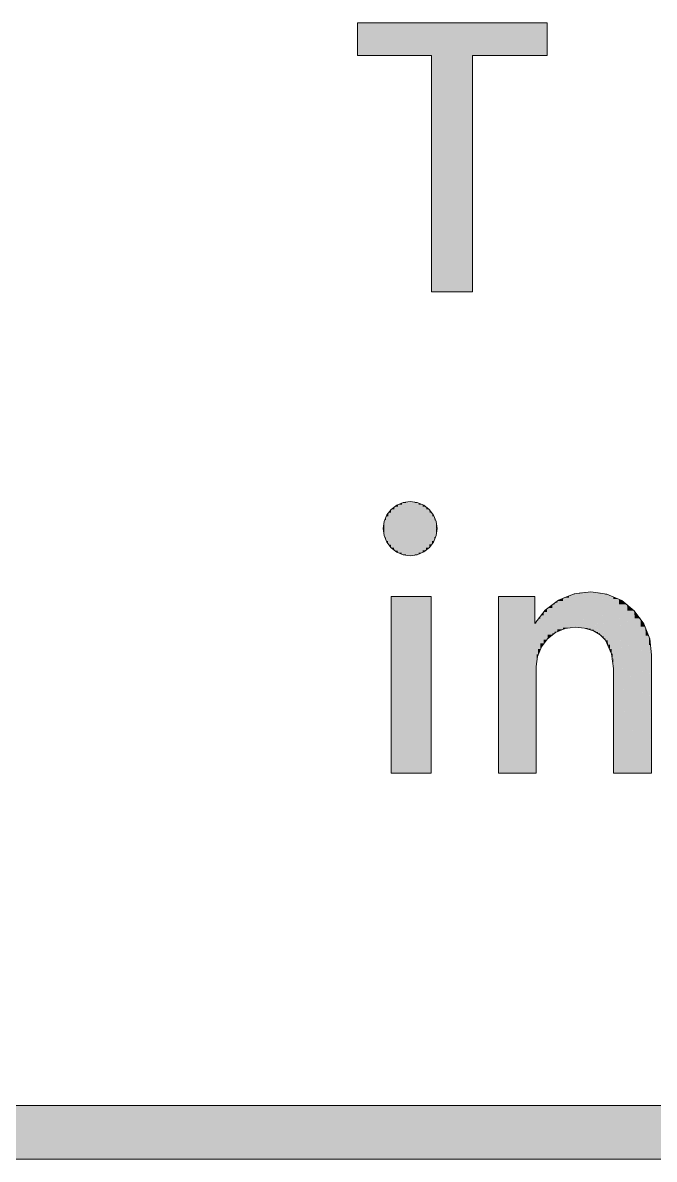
# Model space of a CAD drawing. Extents: x 885 to 2021, y 330 to 1122.
# Drawn here: x 1886.19 to 1890.88, y 633.77 to 642.22 of the extents above; entities that cross this region are included whole.
import ezdxf

# ---------------------------------------------------------------- set-up
doc = ezdxf.new("R2010")
doc.units = 0
doc.layers.get('0').update_dxf_attribs({"lineweight": 25})
doc.layers.add('P11_Plankopf_Ausführung_AF_4_800 Plankopf', color=7, linetype='Continuous', lineweight=25)

# ---------------------------------------------------------------- blocks, each defined once
blk = doc.blocks.new('Referenz-A0T8DITAAL', base_point=(1729.7843, 502.0648))
at = {"layer": 'P11_Plankopf_Ausführung_AF_4_800 Plankopf', "color": 0, "linetype": 'Continuous', "lineweight": 13, "ltscale": 16.9}
for p, q in [((1890.0881, 642.2163), (1888.6815, 642.2163)), ((1888.6815, 642.2163), (1888.6815, 641.9734)), ((1890.0881, 641.9734), (1890.0881, 642.2163)), ((1888.6815, 641.9734), (1889.2313, 641.9734)), ((1889.2313, 641.9734), (1889.2313, 640.2163)), ((1889.5355, 640.2163), (1889.5355, 641.9734)), ((1889.5355, 641.9734), (1890.0881, 641.9734)), ((1889.2313, 640.2163), (1889.5355, 640.2163)), ((1889.0205, 638.6506), (1888.972, 638.6309)), ((1889.0725, 638.6571), (1889.0205, 638.6506)), ((1889.1241, 638.6503), (1889.0725, 638.6571)), ((1889.1722, 638.6304), (1889.1241, 638.6503)), ((1888.9303, 638.5992), (1888.8981, 638.5579)), ((1888.972, 638.6309), (1888.9303, 638.5992)), ((1889.2136, 638.5988), (1889.1722, 638.6304)), ((1889.2453, 638.5575), (1889.2136, 638.5988)), ((1888.8777, 638.5097), (1888.8706, 638.4578)), ((1888.8981, 638.5579), (1888.8777, 638.5097)), ((1889.2653, 638.5094), (1889.2453, 638.5575)), ((1889.2721, 638.4578), (1889.2653, 638.5094)), ((1888.8706, 638.4578), (1888.8774, 638.4055)), ((1888.8774, 638.4055), (1888.8975, 638.3567)), ((1889.2459, 638.3571), (1889.2656, 638.4057)), ((1889.2656, 638.4057), (1889.2721, 638.4578)), ((1888.8975, 638.3567), (1888.9296, 638.3148)), ((1888.9296, 638.3148), (1888.9714, 638.2826)), ((1889.1728, 638.283), (1889.2142, 638.3153)), ((1889.2142, 638.3153), (1889.2459, 638.3571)), ((1888.9714, 638.2826), (1889.0202, 638.2624)), ((1889.0202, 638.2624), (1889.0725, 638.2554)), ((1889.0725, 638.2554), (1889.1245, 638.2626)), ((1889.1245, 638.2626), (1889.1728, 638.283)), ((1890.2903, 637.9726), (1890.1743, 637.9259)), ((1890.4145, 637.9873), (1890.2903, 637.9726)), ((1890.533, 637.9694), (1890.4145, 637.9873)), ((1890.6428, 637.9213), (1890.533, 637.9694)), ((1889.2285, 637.9512), (1888.9294, 637.9512)), ((1888.9294, 637.9512), (1888.9294, 636.6393)), ((1889.2285, 636.6393), (1889.2285, 637.9512)), ((1889.9977, 637.9512), (1889.7265, 637.9512)), ((1889.7265, 637.9512), (1889.7265, 636.6394)), ((1889.9977, 637.7519), (1889.9977, 637.9512)), ((1890.1743, 637.9259), (1890.0744, 637.8507)), ((1890.7365, 637.8465), (1890.6428, 637.9213)), ((1890.0744, 637.8507), (1889.9977, 637.7519)), ((1890.8076, 637.75), (1890.7365, 637.8465)), ((1890.2217, 637.7134), (1890.1518, 637.6841)), ((1890.2967, 637.7237), (1890.2217, 637.7134)), ((1890.3668, 637.7177), (1890.2967, 637.7237)), ((1890.4339, 637.6969), (1890.3668, 637.7177)), ((1890.8513, 637.6384), (1890.8076, 637.75)), ((1890.092, 637.6377), (1890.0462, 637.5773)), ((1890.1518, 637.6841), (1890.092, 637.6377)), ((1890.4819, 637.6673), (1890.4339, 637.6969)), ((1890.5213, 637.6268), (1890.4819, 637.6673)), ((1890.8646, 637.5193), (1890.8513, 637.6384)), ((1890.0462, 637.5773), (1890.0175, 637.5072)), ((1890.5681, 637.5266), (1890.5213, 637.6268)), ((1890.0175, 637.5072), (1890.008, 637.4321)), ((1890.5808, 637.4167), (1890.5681, 637.5266)), ((1890.8646, 636.6394), (1890.8646, 637.5193)), ((1890.008, 636.6394), (1890.008, 637.4321)), ((1890.5808, 637.4167), (1890.5808, 636.6394)), ((1888.9294, 636.6393), (1889.2285, 636.6393)), ((1889.7265, 636.6394), (1890.008, 636.6394)), ((1890.5808, 636.6394), (1890.8646, 636.6394)), ((1928.1334, 634.1697), (1730.1334, 634.1697)), ((1730.1334, 633.7697), (1928.1334, 633.7697))]:
    blk.add_line(p, q, dxfattribs=at)
at = {"layer": 'P11_Plankopf_Ausführung_AF_4_800 Plankopf', "color": 0, "linetype": 'Continuous', "lineweight": 0, "ltscale": 0.0169}
for points in [[(1888.6815, 641.9734), (1889.2313, 641.9734), (1888.6815, 642.2163)], [(1889.2313, 641.9734), (1889.2313, 642.2163), (1888.6815, 642.2163)], [(1889.2683, 641.9734), (1889.2313, 641.9734), (1889.2313, 642.2163)], [(1889.5355, 641.9734), (1889.5355, 642.2163), (1889.2313, 642.2163)], [(1889.5355, 641.9734), (1889.2683, 641.9734), (1889.2313, 642.2163)], [(1889.5355, 641.9734), (1890.0881, 641.9734), (1889.5355, 642.2163)], [(1890.0881, 641.9734), (1890.0881, 642.2163), (1889.5355, 642.2163)], [(1889.5355, 640.2163), (1889.2683, 641.9734), (1889.2313, 641.9734)], [(1889.2313, 640.2163), (1889.5355, 640.2163), (1889.2313, 641.9734)], [(1889.5355, 640.2163), (1889.5355, 641.9734), (1889.2683, 641.9734)], [(1889.01, 638.6358), (1888.9813, 638.6358), (1889.01, 638.6475)], [(1889.0104, 638.6475), (1889.01, 638.6475), (1889.0104, 638.6477)], [(1889.0104, 638.2654), (1889.01, 638.2654), (1889.01, 638.6475)], [(1889.0104, 638.2653), (1889.0104, 638.6475), (1889.01, 638.6475)], [(1889.0409, 638.6477), (1889.0104, 638.6477), (1889.0409, 638.6548)], [(1889.0403, 638.2653), (1889.0104, 638.2653), (1889.0104, 638.6477)], [(1889.0409, 638.258), (1889.0409, 638.6477), (1889.0104, 638.6477)], [(1889.0411, 638.258), (1889.0409, 638.258), (1889.0409, 638.6548)], [(1889.0411, 638.2579), (1889.0411, 638.6548), (1889.0409, 638.6548)], [(1889.0411, 638.6548), (1889.0409, 638.6548), (1889.0411, 638.6548)], [(1889.0725, 638.6548), (1889.0411, 638.6548), (1889.0725, 638.6571)], [(1889.0723, 638.2579), (1889.0411, 638.2579), (1889.0411, 638.6548)], [(1889.0725, 638.2554), (1889.0725, 638.6548), (1889.0411, 638.6548)], [(1889.1037, 638.2581), (1889.0725, 638.2581), (1889.0725, 638.6571)], [(1889.1037, 638.6546), (1889.0727, 638.6546), (1889.0725, 638.6571)], [(1889.1037, 638.2581), (1889.1037, 638.6546), (1889.0727, 638.6546)], [(1889.1039, 638.2581), (1889.1037, 638.2581), (1889.1037, 638.6546)], [(1889.1039, 638.2581), (1889.1039, 638.6546), (1889.1037, 638.6546)], [(1889.1039, 638.6546), (1889.1037, 638.6546), (1889.1037, 638.6546)], [(1889.1341, 638.2656), (1889.1039, 638.2656), (1889.1039, 638.6546)], [(1889.1341, 638.6474), (1889.1045, 638.6474), (1889.1039, 638.6546)], [(1889.1341, 638.2656), (1889.1341, 638.6474), (1889.1045, 638.6474)], [(1889.1345, 638.2657), (1889.1341, 638.2657), (1889.1341, 638.6474)], [(1889.1345, 638.6472), (1889.1341, 638.6472), (1889.1341, 638.6474)], [(1889.1345, 638.2657), (1889.1345, 638.6472), (1889.1341, 638.6472)], [(1889.1631, 638.2777), (1889.1345, 638.2777), (1889.1345, 638.6472)], [(1889.1631, 638.6354), (1889.1354, 638.6354), (1889.1345, 638.6472)], [(1888.909, 638.5487), (1888.893, 638.5487), (1888.909, 638.5745)], [(1888.9097, 638.5745), (1888.909, 638.5745), (1888.9097, 638.5754)], [(1888.9096, 638.3389), (1888.909, 638.3389), (1888.909, 638.5745)], [(1888.9097, 638.3382), (1888.9097, 638.5745), (1888.909, 638.5745)], [(1888.9296, 638.5754), (1888.9097, 638.5754), (1888.9296, 638.5985)], [(1888.9278, 638.3382), (1888.9097, 638.3382), (1888.9097, 638.5754)], [(1888.9296, 638.3148), (1888.9296, 638.5754), (1888.9097, 638.5754)], [(1888.9303, 638.5985), (1888.9296, 638.5985), (1888.9303, 638.5992)], [(1888.9303, 638.3148), (1888.9296, 638.3148), (1888.9296, 638.5985)], [(1888.9303, 638.3142), (1888.9303, 638.5985), (1888.9296, 638.5985)], [(1888.9537, 638.5992), (1888.9303, 638.5992), (1888.9537, 638.619)], [(1888.9522, 638.3142), (1888.9303, 638.3142), (1888.9303, 638.5992)], [(1888.9537, 638.2942), (1888.9537, 638.5992), (1888.9303, 638.5992)], [(1888.9543, 638.619), (1888.9537, 638.619), (1888.9543, 638.6195)], [(1888.9543, 638.2942), (1888.9537, 638.2942), (1888.9537, 638.619)], [(1888.9543, 638.2938), (1888.9543, 638.619), (1888.9537, 638.619)], [(1888.9807, 638.6195), (1888.9543, 638.6195), (1888.9807, 638.6355)], [(1888.9795, 638.2938), (1888.9543, 638.2938), (1888.9543, 638.6195)], [(1888.9807, 638.2776), (1888.9807, 638.6195), (1888.9543, 638.6195)], [(1888.9813, 638.6355), (1888.9807, 638.6355), (1888.9813, 638.6358)], [(1888.9813, 638.2776), (1888.9807, 638.2776), (1888.9807, 638.6355)], [(1888.9813, 638.2773), (1888.9813, 638.6355), (1888.9807, 638.6355)], [(1889.0091, 638.2773), (1888.9813, 638.2773), (1888.9813, 638.6358)], [(1889.01, 638.2654), (1889.01, 638.6358), (1888.9813, 638.6358)], [(1889.1631, 638.2777), (1889.1631, 638.6354), (1889.1354, 638.6354)], [(1889.1636, 638.278), (1889.1631, 638.278), (1889.1631, 638.6354)], [(1889.1636, 638.6351), (1889.1631, 638.6351), (1889.1631, 638.6354)], [(1889.1636, 638.278), (1889.1636, 638.6351), (1889.1631, 638.6351)], [(1889.1898, 638.2942), (1889.1636, 638.2942), (1889.1636, 638.6351)], [(1889.1898, 638.6191), (1889.1648, 638.6191), (1889.1636, 638.6351)], [(1889.1898, 638.2942), (1889.1898, 638.6191), (1889.1648, 638.6191)], [(1889.1904, 638.2946), (1889.1898, 638.2946), (1889.1898, 638.6191)], [(1889.1904, 638.6186), (1889.1898, 638.6186), (1889.1898, 638.6191)], [(1889.1904, 638.2946), (1889.1904, 638.6186), (1889.1898, 638.6186)], [(1889.2136, 638.3147), (1889.1904, 638.3147), (1889.1904, 638.6186)], [(1889.2136, 638.5988), (1889.1919, 638.5988), (1889.1904, 638.6186)], [(1889.2136, 638.3147), (1889.2136, 638.5988), (1889.1919, 638.5988)], [(1889.2142, 638.3153), (1889.2136, 638.3153), (1889.2136, 638.5988)], [(1889.2142, 638.598), (1889.2136, 638.598), (1889.2136, 638.5988)], [(1889.2142, 638.3153), (1889.2142, 638.598), (1889.2136, 638.598)], [(1889.2339, 638.3387), (1889.2142, 638.3387), (1889.2142, 638.598)], [(1889.2339, 638.575), (1889.216, 638.575), (1889.2142, 638.598)], [(1889.2339, 638.3387), (1889.2339, 638.575), (1889.216, 638.575)], [(1889.2345, 638.3394), (1889.2339, 638.3394), (1889.2339, 638.575)], [(1889.2345, 638.574), (1889.2339, 638.574), (1889.2339, 638.575)], [(1889.2345, 638.3394), (1889.2345, 638.574), (1889.2339, 638.574)], [(1889.2503, 638.3655), (1889.2345, 638.3655), (1889.2345, 638.574)], [(1889.2503, 638.5483), (1889.2365, 638.5483), (1889.2345, 638.574)], [(1888.873, 638.4578), (1888.8706, 638.4578), (1888.873, 638.4866)], [(1888.8732, 638.4866), (1888.873, 638.4866), (1888.8732, 638.4892)], [(1888.8732, 638.4262), (1888.873, 638.4262), (1888.873, 638.4866)], [(1888.8732, 638.4252), (1888.8732, 638.4866), (1888.873, 638.4866)], [(1888.8804, 638.4892), (1888.8732, 638.4892), (1888.8804, 638.5181)], [(1888.8781, 638.4252), (1888.8732, 638.4252), (1888.8732, 638.4892)], [(1888.8804, 638.3953), (1888.8804, 638.4892), (1888.8732, 638.4892)], [(1888.8808, 638.5181), (1888.8804, 638.5181), (1888.8808, 638.5197)], [(1888.8808, 638.3953), (1888.8804, 638.3953), (1888.8804, 638.5181)], [(1888.8808, 638.3943), (1888.8808, 638.5181), (1888.8804, 638.5181)], [(1888.8925, 638.5197), (1888.8808, 638.5197), (1888.8925, 638.5475)], [(1888.8903, 638.3943), (1888.8808, 638.3943), (1888.8808, 638.5197)], [(1888.8925, 638.366), (1888.8925, 638.5197), (1888.8808, 638.5197)], [(1888.893, 638.5475), (1888.8925, 638.5475), (1888.893, 638.5487)], [(1888.893, 638.366), (1888.8925, 638.366), (1888.8925, 638.5475)], [(1888.893, 638.3651), (1888.893, 638.5475), (1888.8925, 638.5475)], [(1888.907, 638.3651), (1888.893, 638.3651), (1888.893, 638.5487)], [(1888.909, 638.3389), (1888.909, 638.5487), (1888.893, 638.5487)], [(1889.2503, 638.3655), (1889.2503, 638.5483), (1889.2365, 638.5483)], [(1889.2508, 638.3664), (1889.2503, 638.3664), (1889.2503, 638.5483)], [(1889.2508, 638.547), (1889.2503, 638.547), (1889.2503, 638.5483)], [(1889.2508, 638.3664), (1889.2508, 638.547), (1889.2503, 638.547)], [(1889.2623, 638.3946), (1889.2508, 638.3946), (1889.2508, 638.547)], [(1889.2623, 638.5194), (1889.2529, 638.5194), (1889.2508, 638.547)], [(1889.2623, 638.3946), (1889.2623, 638.5194), (1889.2529, 638.5194)], [(1889.2627, 638.3956), (1889.2623, 638.3956), (1889.2623, 638.5194)], [(1889.2627, 638.5178), (1889.2623, 638.5178), (1889.2623, 638.5194)], [(1889.2627, 638.3956), (1889.2627, 638.5178), (1889.2623, 638.5178)], [(1889.2696, 638.4254), (1889.2627, 638.4254), (1889.2627, 638.5178)], [(1889.2696, 638.489), (1889.2649, 638.489), (1889.2627, 638.5178)], [(1889.2696, 638.4254), (1889.2696, 638.489), (1889.2649, 638.489)], [(1889.2699, 638.4263), (1889.2696, 638.4263), (1889.2696, 638.489)], [(1889.2699, 638.4862), (1889.2696, 638.4862), (1889.2696, 638.489)], [(1889.2699, 638.4263), (1889.2699, 638.4862), (1889.2696, 638.4862)], [(1889.2721, 638.4578), (1889.2699, 638.4578), (1889.2699, 638.4862)], [(1888.873, 638.4262), (1888.873, 638.4578), (1888.8706, 638.4578)], [(1888.8732, 638.4252), (1888.8732, 638.4262), (1888.873, 638.4262)], [(1888.8804, 638.3953), (1888.8781, 638.4252), (1888.8732, 638.4252)], [(1888.8808, 638.3943), (1888.8808, 638.3953), (1888.8804, 638.3953)], [(1888.8925, 638.366), (1888.8903, 638.3943), (1888.8808, 638.3943)], [(1889.2508, 638.3664), (1889.2623, 638.3946), (1889.2508, 638.3946)], [(1889.2623, 638.3946), (1889.2627, 638.3956), (1889.2623, 638.3956)], [(1889.2627, 638.3956), (1889.2696, 638.4254), (1889.2627, 638.4254)], [(1889.2696, 638.4254), (1889.2699, 638.4263), (1889.2696, 638.4263)], [(1889.2699, 638.4263), (1889.2721, 638.4578), (1889.2699, 638.4578)], [(1888.893, 638.3651), (1888.893, 638.366), (1888.8925, 638.366)], [(1888.909, 638.3389), (1888.907, 638.3651), (1888.893, 638.3651)], [(1888.9097, 638.3382), (1888.9096, 638.3389), (1888.909, 638.3389)], [(1888.9296, 638.3148), (1888.9278, 638.3382), (1888.9097, 638.3382)], [(1888.9303, 638.3142), (1888.9303, 638.3148), (1888.9296, 638.3148)], [(1888.9537, 638.2942), (1888.9522, 638.3142), (1888.9303, 638.3142)], [(1889.1904, 638.2946), (1889.2136, 638.3147), (1889.1904, 638.3147)], [(1889.2136, 638.3147), (1889.2142, 638.3153), (1889.2136, 638.3153)], [(1889.2142, 638.3153), (1889.2339, 638.3387), (1889.2142, 638.3387)], [(1889.2339, 638.3387), (1889.2345, 638.3394), (1889.2339, 638.3394)], [(1889.2345, 638.3394), (1889.2503, 638.3655), (1889.2345, 638.3655)], [(1889.2503, 638.3655), (1889.2508, 638.3664), (1889.2503, 638.3664)], [(1888.9543, 638.2938), (1888.9543, 638.2942), (1888.9537, 638.2942)], [(1888.9807, 638.2776), (1888.9795, 638.2938), (1888.9543, 638.2938)], [(1888.9813, 638.2773), (1888.9813, 638.2776), (1888.9807, 638.2776)], [(1889.01, 638.2654), (1889.0091, 638.2773), (1888.9813, 638.2773)], [(1889.0104, 638.2653), (1889.0104, 638.2654), (1889.01, 638.2654)], [(1889.0409, 638.258), (1889.0403, 638.2653), (1889.0104, 638.2653)], [(1889.0411, 638.2579), (1889.0411, 638.258), (1889.0409, 638.258)], [(1889.0725, 638.2554), (1889.0723, 638.2579), (1889.0411, 638.2579)], [(1889.0725, 638.2554), (1889.1037, 638.2581), (1889.0725, 638.2581)], [(1889.1037, 638.2581), (1889.1039, 638.2581), (1889.1037, 638.2581)], [(1889.1039, 638.2581), (1889.1341, 638.2656), (1889.1039, 638.2656)], [(1889.1341, 638.2656), (1889.1345, 638.2657), (1889.1341, 638.2657)], [(1889.1345, 638.2657), (1889.1631, 638.2777), (1889.1345, 638.2777)], [(1889.1631, 638.2777), (1889.1636, 638.278), (1889.1631, 638.278)], [(1889.1636, 638.278), (1889.1898, 638.2942), (1889.1636, 638.2942)], [(1889.1898, 638.2942), (1889.1904, 638.2946), (1889.1898, 638.2946)], [(1890.2731, 637.9596), (1890.2514, 637.9596), (1890.2731, 637.9678)], [(1890.2967, 637.9678), (1890.2731, 637.9678), (1890.2967, 637.9729)], [(1890.2967, 637.7237), (1890.2731, 637.7237), (1890.2731, 637.9678)], [(1890.2967, 637.7237), (1890.2967, 637.9678), (1890.2731, 637.9678)], [(1890.3202, 637.9729), (1890.2967, 637.9729), (1890.3202, 637.978)], [(1890.3202, 637.7237), (1890.2967, 637.7237), (1890.2967, 637.9729)], [(1890.3202, 637.7234), (1890.3202, 637.9729), (1890.2967, 637.9729)], [(1890.343, 637.978), (1890.3202, 637.978), (1890.343, 637.9829)], [(1890.3429, 637.7234), (1890.3202, 637.7234), (1890.3202, 637.978)], [(1890.343, 637.7214), (1890.343, 637.978), (1890.3202, 637.978)], [(1890.3436, 637.7214), (1890.343, 637.7214), (1890.343, 637.9829)], [(1890.3436, 637.7214), (1890.3436, 637.9829), (1890.343, 637.9829)], [(1890.3436, 637.9829), (1890.343, 637.9829), (1890.3436, 637.9829)], [(1890.3668, 637.9829), (1890.3436, 637.9829), (1890.3668, 637.9844)], [(1890.3664, 637.7214), (1890.3436, 637.7214), (1890.3436, 637.9829)], [(1890.3668, 637.7177), (1890.3668, 637.9829), (1890.3436, 637.9829)], [(1890.3896, 637.9844), (1890.3668, 637.9844), (1890.3896, 637.9858)], [(1890.3892, 637.7177), (1890.3668, 637.7177), (1890.3668, 637.9844)], [(1890.3896, 637.7124), (1890.3896, 637.9844), (1890.3668, 637.9844)], [(1890.412, 637.9858), (1890.3896, 637.9858), (1890.412, 637.9872)], [(1890.4115, 637.7124), (1890.3896, 637.7124), (1890.3896, 637.9858)], [(1890.412, 637.7055), (1890.412, 637.9858), (1890.3896, 637.9858)], [(1890.4145, 637.9872), (1890.412, 637.9872), (1890.4145, 637.9873)], [(1890.4145, 637.7055), (1890.412, 637.7055), (1890.412, 637.9872)], [(1890.4145, 637.7045), (1890.4145, 637.9872), (1890.412, 637.9872)], [(1890.4334, 637.7045), (1890.4145, 637.7045), (1890.4145, 637.9873)], [(1890.4339, 637.9854), (1890.4146, 637.9854), (1890.4145, 637.9873)], [(1890.4339, 637.6969), (1890.4339, 637.9854), (1890.4146, 637.9854)], [(1890.4502, 637.6969), (1890.4339, 637.6969), (1890.4339, 637.9854)], [(1890.4507, 637.9838), (1890.434, 637.9838), (1890.4339, 637.9854)], [(1890.4507, 637.6884), (1890.4507, 637.9838), (1890.434, 637.9838)], [(1890.4662, 637.6884), (1890.4507, 637.6884), (1890.4507, 637.9838)], [(1890.4668, 637.9822), (1890.4508, 637.9822), (1890.4507, 637.9838)], [(1890.4668, 637.6785), (1890.4668, 637.9822), (1890.4508, 637.9822)], [(1890.4814, 637.6785), (1890.4668, 637.6785), (1890.4668, 637.9822)], [(1890.4819, 637.9807), (1890.4668, 637.9807), (1890.4668, 637.9822)], [(1890.4819, 637.6673), (1890.4819, 637.9807), (1890.4668, 637.9807)], [(1890.4862, 637.6673), (1890.4819, 637.6673), (1890.4819, 637.9807)], [(1890.4862, 637.9803), (1890.4819, 637.9803), (1890.4819, 637.9807)], [(1890.4862, 637.6636), (1890.4862, 637.9803), (1890.4819, 637.9803)], [(1890.4959, 637.6636), (1890.4862, 637.6636), (1890.4862, 637.9803)], [(1890.4961, 637.9777), (1890.4863, 637.9777), (1890.4862, 637.9803)], [(1890.4961, 637.6549), (1890.4961, 637.9777), (1890.4863, 637.9777)], [(1890.5087, 637.6549), (1890.4961, 637.6549), (1890.4961, 637.9777)], [(1890.5093, 637.9743), (1890.4963, 637.9743), (1890.4961, 637.9777)], [(1890.5093, 637.6414), (1890.5093, 637.9743), (1890.4963, 637.9743)], [(1890.5208, 637.6414), (1890.5093, 637.6414), (1890.5093, 637.9743)], [(1890.5213, 637.9711), (1890.5094, 637.9711), (1890.5093, 637.9743)], [(1890.5213, 637.6268), (1890.5213, 637.9711), (1890.5094, 637.9711)], [(1890.5388, 637.6268), (1890.5213, 637.6268), (1890.5213, 637.9711)], [(1890.5404, 637.9661), (1890.5215, 637.9661), (1890.5213, 637.9711)], [(1888.9294, 636.6393), (1889.2285, 636.6393), (1888.9294, 637.9512)], [(1889.2285, 636.6393), (1889.2285, 637.9512), (1888.9294, 637.9512)], [(1889.7265, 636.6394), (1889.9977, 636.6394), (1889.7265, 637.9512)], [(1889.9977, 637.7519), (1889.9977, 637.9512), (1889.7265, 637.9512)], [(1889.9977, 637.7519), (1889.7677, 637.7519), (1889.7265, 637.9512)], [(1890.1265, 637.8665), (1890.092, 637.8665), (1890.1265, 637.8936)], [(1890.1438, 637.8936), (1890.1265, 637.8936), (1890.1438, 637.9072)], [(1890.1438, 637.6782), (1890.1265, 637.6782), (1890.1265, 637.8936)], [(1890.1438, 637.6782), (1890.1438, 637.8936), (1890.1265, 637.8936)], [(1890.1652, 637.9072), (1890.1438, 637.9072), (1890.1652, 637.9192)], [(1890.1652, 637.6914), (1890.1438, 637.6914), (1890.1438, 637.9072)], [(1890.1652, 637.6914), (1890.1652, 637.9072), (1890.1438, 637.9072)], [(1890.2061, 637.9192), (1890.1652, 637.9192), (1890.2061, 637.9424)], [(1890.2061, 637.7086), (1890.1652, 637.7086), (1890.1652, 637.9192)], [(1890.2061, 637.7086), (1890.2061, 637.9192), (1890.1652, 637.9192)], [(1890.2071, 637.9424), (1890.2061, 637.9424), (1890.2071, 637.9427)], [(1890.2071, 637.709), (1890.2061, 637.709), (1890.2061, 637.9424)], [(1890.2071, 637.709), (1890.2071, 637.9424), (1890.2061, 637.9424)], [(1890.2514, 637.9427), (1890.2071, 637.9427), (1890.2514, 637.9596)], [(1890.2514, 637.7199), (1890.2071, 637.7199), (1890.2071, 637.9427)], [(1890.2514, 637.7199), (1890.2514, 637.9427), (1890.2071, 637.9427)], [(1890.2731, 637.7217), (1890.2514, 637.7217), (1890.2514, 637.9596)], [(1890.2731, 637.7217), (1890.2731, 637.9596), (1890.2514, 637.9596)], [(1890.5404, 637.5951), (1890.5404, 637.9661), (1890.5215, 637.9661)], [(1890.5547, 637.5951), (1890.5404, 637.5951), (1890.5404, 637.9661)], [(1890.5559, 637.9621), (1890.5406, 637.9621), (1890.5404, 637.9661)], [(1890.5559, 637.5621), (1890.5559, 637.9621), (1890.5406, 637.9621)], [(1890.5561, 637.5621), (1890.5559, 637.5621), (1890.5559, 637.9621)], [(1890.5561, 637.962), (1890.5559, 637.962), (1890.5559, 637.9621)], [(1890.5561, 637.5616), (1890.5561, 637.962), (1890.5559, 637.962)], [(1890.5672, 637.5616), (1890.5561, 637.5616), (1890.5561, 637.962)], [(1890.5681, 637.9568), (1890.5563, 637.9568), (1890.5561, 637.962)], [(1890.5681, 637.5266), (1890.5681, 637.9568), (1890.5563, 637.9568)], [(1890.5757, 637.5266), (1890.5681, 637.5266), (1890.5681, 637.9568)], [(1890.5763, 637.9532), (1890.5682, 637.9532), (1890.5681, 637.9568)], [(1890.5763, 637.4905), (1890.5763, 637.9532), (1890.5682, 637.9532)], [(1890.5803, 637.4905), (1890.5763, 637.4905), (1890.5763, 637.9532)], [(1890.5806, 637.9513), (1890.5763, 637.9513), (1890.5763, 637.9532)], [(1890.5806, 637.4537), (1890.5806, 637.9513), (1890.5763, 637.9513)], [(1890.5808, 637.4537), (1890.5806, 637.4537), (1890.5806, 637.9513)], [(1890.5808, 637.9512), (1890.5806, 637.9512), (1890.5806, 637.9513)], [(1890.5808, 637.4167), (1890.5808, 637.9512), (1890.5806, 637.9512)], [(1890.5976, 637.4167), (1890.5808, 637.4167), (1890.5808, 637.9512)], [(1890.6219, 637.9332), (1890.5814, 637.9332), (1890.5808, 637.9512)], [(1890.6219, 636.6394), (1890.6219, 637.9332), (1890.5814, 637.9332)], [(1890.6219, 636.6394), (1890.6826, 636.6394), (1890.6219, 637.9332)], [(1890.6826, 637.8944), (1890.6238, 637.8944), (1890.6219, 637.9332)], [(1890.6826, 636.6394), (1890.6826, 637.8944), (1890.6238, 637.8944)], [(1890.6826, 636.6394), (1890.7365, 636.6394), (1890.6826, 637.8944)], [(1890.7365, 637.8465), (1890.6847, 637.8465), (1890.6826, 637.8944)], [(1890.0384, 637.7868), (1890.0218, 637.7868), (1890.0384, 637.8109)], [(1890.039, 637.8109), (1890.0384, 637.8109), (1890.039, 637.8115)], [(1890.039, 637.564), (1890.0384, 637.564), (1890.0384, 637.8109)], [(1890.039, 637.564), (1890.039, 637.8109), (1890.0384, 637.8109)], [(1890.0626, 637.8115), (1890.039, 637.8115), (1890.0626, 637.8366)], [(1890.0626, 637.6029), (1890.039, 637.6029), (1890.039, 637.8115)], [(1890.0626, 637.6029), (1890.0626, 637.8115), (1890.039, 637.8115)], [(1890.0874, 637.8366), (1890.0626, 637.8366), (1890.0874, 637.863)], [(1890.0874, 637.6323), (1890.0626, 637.6323), (1890.0626, 637.8366)], [(1890.0874, 637.6323), (1890.0874, 637.8366), (1890.0626, 637.8366)], [(1890.092, 637.863), (1890.0874, 637.863), (1890.092, 637.8665)], [(1890.092, 637.6377), (1890.0874, 637.6377), (1890.0874, 637.863)], [(1890.092, 637.6377), (1890.092, 637.863), (1890.0874, 637.863)], [(1890.1265, 637.6674), (1890.092, 637.6674), (1890.092, 637.8665)], [(1890.1265, 637.6674), (1890.1265, 637.8665), (1890.092, 637.8665)], [(1890.7365, 636.6394), (1890.7365, 637.8465), (1890.6847, 637.8465)], [(1890.7365, 636.6394), (1890.7822, 636.6394), (1890.7365, 637.8465)], [(1890.7822, 637.7908), (1890.7386, 637.7908), (1890.7365, 637.8465)], [(1889.9977, 636.6394), (1889.9977, 637.7519), (1889.7677, 637.7519)], [(1890.008, 637.7519), (1889.9977, 637.7519), (1890.008, 637.7669)], [(1889.9977, 636.6394), (1890.008, 636.6394), (1889.9977, 637.7519)], [(1890.008, 637.4321), (1890.008, 637.7519), (1889.9977, 637.7519)], [(1890.008, 637.4321), (1890.0006, 637.4321), (1889.9977, 637.7519)], [(1890.0113, 637.7669), (1890.008, 637.7669), (1890.0113, 637.7717)], [(1890.0113, 637.4775), (1890.008, 637.4775), (1890.008, 637.7669)], [(1890.0113, 637.4775), (1890.0113, 637.7669), (1890.008, 637.7669)], [(1890.0218, 637.7717), (1890.0113, 637.7717), (1890.0218, 637.7868)], [(1890.0218, 637.5218), (1890.0113, 637.5218), (1890.0113, 637.7717)], [(1890.0218, 637.5218), (1890.0218, 637.7717), (1890.0113, 637.7717)], [(1890.0384, 637.5625), (1890.0218, 637.5625), (1890.0218, 637.7868)], [(1890.0384, 637.5625), (1890.0384, 637.7868), (1890.0218, 637.7868)], [(1890.2071, 637.709), (1890.2514, 637.7199), (1890.2071, 637.7199)], [(1890.2514, 637.7199), (1890.2731, 637.7217), (1890.2514, 637.7217)], [(1890.2731, 637.7217), (1890.2967, 637.7237), (1890.2731, 637.7237)], [(1890.3202, 637.7234), (1890.3202, 637.7237), (1890.2967, 637.7237)], [(1890.343, 637.7214), (1890.3429, 637.7234), (1890.3202, 637.7234)], [(1890.3436, 637.7214), (1890.3436, 637.7214), (1890.343, 637.7214)], [(1890.3668, 637.7177), (1890.3664, 637.7214), (1890.3436, 637.7214)], [(1890.3896, 637.7124), (1890.3892, 637.7177), (1890.3668, 637.7177)], [(1890.7822, 636.6394), (1890.7822, 637.7908), (1890.7386, 637.7908)], [(1890.7822, 636.6394), (1890.8187, 636.6394), (1890.7822, 637.7908)], [(1890.8187, 637.7287), (1890.7842, 637.7287), (1890.7822, 637.7908)], [(1890.8187, 636.6394), (1890.8187, 637.7287), (1890.7842, 637.7287)], [(1890.8187, 636.6394), (1890.8449, 636.6394), (1890.8187, 637.7287)], [(1890.8449, 637.6616), (1890.8203, 637.6616), (1890.8187, 637.7287)], [(1890.0626, 637.6029), (1890.0874, 637.6323), (1890.0626, 637.6323)], [(1890.0874, 637.6323), (1890.092, 637.6377), (1890.0874, 637.6377)], [(1890.092, 637.6377), (1890.1265, 637.6674), (1890.092, 637.6674)], [(1890.1265, 637.6674), (1890.1438, 637.6782), (1890.1265, 637.6782)], [(1890.1438, 637.6782), (1890.1652, 637.6914), (1890.1438, 637.6914)], [(1890.1652, 637.6914), (1890.2061, 637.7086), (1890.1652, 637.7086)], [(1890.2061, 637.7086), (1890.2071, 637.709), (1890.2061, 637.709)], [(1890.412, 637.7055), (1890.4115, 637.7124), (1890.3896, 637.7124)], [(1890.4145, 637.7045), (1890.4145, 637.7055), (1890.412, 637.7055)], [(1890.4339, 637.6969), (1890.4334, 637.7045), (1890.4145, 637.7045)], [(1890.4507, 637.6884), (1890.4502, 637.6969), (1890.4339, 637.6969)], [(1890.4668, 637.6785), (1890.4662, 637.6884), (1890.4507, 637.6884)], [(1890.4819, 637.6673), (1890.4814, 637.6785), (1890.4668, 637.6785)], [(1890.4862, 637.6636), (1890.4862, 637.6673), (1890.4819, 637.6673)], [(1890.4961, 637.6549), (1890.4959, 637.6636), (1890.4862, 637.6636)], [(1890.5093, 637.6414), (1890.5087, 637.6549), (1890.4961, 637.6549)], [(1890.5213, 637.6268), (1890.5208, 637.6414), (1890.5093, 637.6414)], [(1890.8449, 636.6394), (1890.8449, 637.6616), (1890.8203, 637.6616)], [(1890.8449, 636.6394), (1890.8604, 636.6394), (1890.8449, 637.6616)], [(1890.8604, 637.5912), (1890.846, 637.5912), (1890.8449, 637.6616)], [(1890.0218, 637.5218), (1890.0384, 637.5625), (1890.0218, 637.5625)], [(1890.0384, 637.5625), (1890.039, 637.564), (1890.0384, 637.564)], [(1890.039, 637.564), (1890.0626, 637.6029), (1890.039, 637.6029)], [(1890.5404, 637.5951), (1890.5388, 637.6268), (1890.5213, 637.6268)], [(1890.5559, 637.5621), (1890.5547, 637.5951), (1890.5404, 637.5951)], [(1890.5561, 637.5616), (1890.5561, 637.5621), (1890.5559, 637.5621)], [(1890.5681, 637.5266), (1890.5672, 637.5616), (1890.5561, 637.5616)], [(1890.8604, 636.6394), (1890.8604, 637.5912), (1890.846, 637.5912)], [(1890.8604, 636.6394), (1890.8646, 636.6394), (1890.8604, 637.5912)], [(1890.8646, 637.5193), (1890.8607, 637.5193), (1890.8604, 637.5912)], [(1890.008, 637.4321), (1890.0113, 637.4775), (1890.008, 637.4775)], [(1890.0113, 637.4775), (1890.0218, 637.5218), (1890.0113, 637.5218)], [(1890.5763, 637.4905), (1890.5757, 637.5266), (1890.5681, 637.5266)], [(1890.5806, 637.4537), (1890.5803, 637.4905), (1890.5763, 637.4905)], [(1890.8646, 636.6394), (1890.8646, 637.5193), (1890.8607, 637.5193)], [(1890.008, 636.6394), (1890.008, 637.4321), (1890.0006, 637.4321)], [(1890.5808, 637.4167), (1890.5808, 637.4537), (1890.5806, 637.4537)], [(1890.6219, 636.6394), (1890.5976, 637.4167), (1890.5808, 637.4167)], [(1890.5808, 636.6394), (1890.6219, 636.6394), (1890.5808, 637.4167)], [(1730.1334, 633.7697), (1928.1334, 633.7697), (1730.1334, 634.1697)], [(1928.1334, 633.7697), (1928.1334, 634.1697), (1730.1334, 634.1697)]]:
    blk.add_solid(points, dxfattribs=at)

msp = doc.modelspace()

# ---------------------------------------------------------------- block references
at = {"color": 8, "lineweight": 25, "ltscale": 0.25, "true_color": 0x808080}
msp.add_blockref('Referenz-A0T8DITAAL', (1729.7843, 502.0648), dxfattribs=at)

doc.saveas('drawing.dxf')
